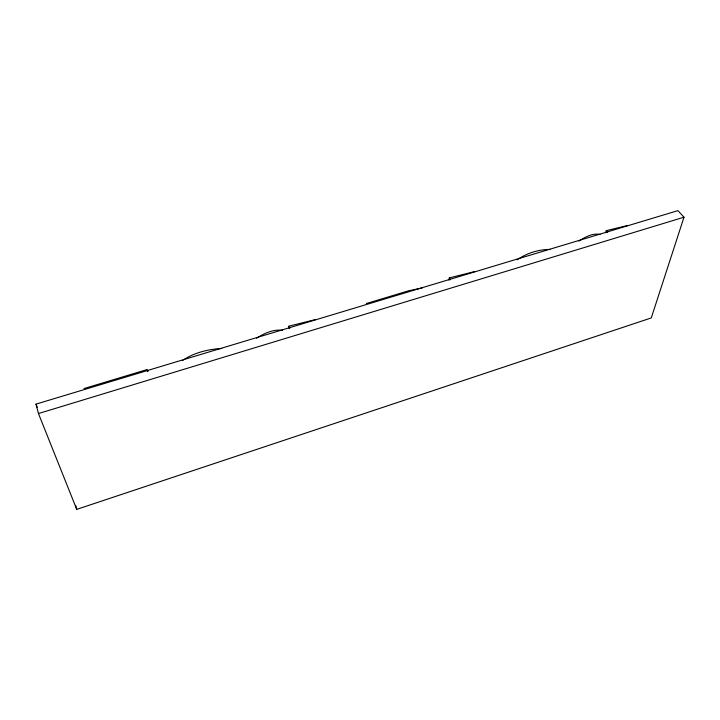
<?xml version="1.0" encoding="UTF-8"?>
<svg xmlns="http://www.w3.org/2000/svg" width="720" height="720" viewBox="0 0 720 720"><rect width="100%" height="100%" fill="white"/><g stroke="black" fill="none" stroke-linecap="round" stroke-linejoin="round"><path stroke-width="1.08" d="M449.064 280.125L449.271 277.911L475.011 271.485M605.736 232.713L606.249 230.67L627.822 225.432M684 217.206L651.285 317.916L76.743 509.373L38.466 413.55L36 404.127L677.925 210.627L684 217.206L38.466 413.55M256.617 338.283C264.078 333.27 273.249 329.175 282.384 330.282M578.853 241.083C585.018 237.132 592.569 232.92 600.057 234.396M182.367 360.576C193.932 352.656 207.909 349.281 221.751 348.471M517.14 259.794C526.86 253.17 538.407 249.399 550.215 249.426M83.997 388.566L146.88 369.63L148.059 371.403M366.327 303.543L408.861 290.736L422.271 287.892M289.062 328.203L288.909 326.178L315.522 319.545M606.249 230.67L607.653 232.344M449.271 277.911L450.486 279.747M288.909 326.178L289.899 328.176M36 404.127L37.233 407.232M146.88 369.63L147.618 371.664M75.663 505.404L76.743 509.373"/></g></svg>
